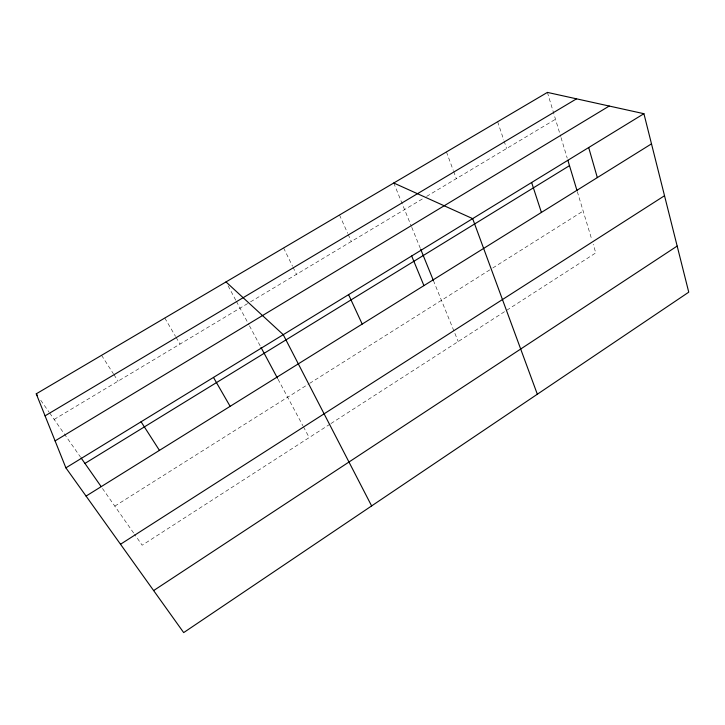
<?xml version="1.0" encoding="UTF-8"?>
<svg xmlns="http://www.w3.org/2000/svg" width="725" height="725" viewBox="0 0 725 725"><rect width="100%" height="100%" fill="white"/><g stroke="black" fill="none" stroke-linecap="round" stroke-linejoin="round"><path stroke-width="0.54" stroke-dasharray="3.62 2.72" d="M329.993 424.17L142.163 545.218L134.533 534.307M330.935 423.563L595.787 252.88L593.195 244.298M114.813 506.123L308.723 383.951M309.684 383.353L489.964 269.763M492.801 267.978L583.172 211.038M54.157 419.422L249.59 302.407M250.542 301.827L422.775 198.704M426.608 196.412L555.495 119.244M40.727 400.227L49.037 412.108M49.681 413.023L80.457 457.013M102.479 488.487L133.898 533.401M101.563 355.313L113.372 373.756M113.961 374.68L118.093 381.132M164.783 318.03L175.504 336.346M176.066 337.315L180.017 344.058M228.085 285.813L235.861 300.368M236.386 301.337L248.938 324.827M249.463 325.806L260.483 346.423M278.038 379.266L302.896 425.765M303.422 426.744L309.203 437.565M283.611 247.959L292.528 266.211M293.027 267.217L296.498 274.313M339.508 214.999L347.692 233.341M348.145 234.356L351.326 241.488M393.766 183.008L411.365 226.309M411.791 227.351L420.273 248.231M433.405 280.539L458.209 341.538M446.455 151.933L453.279 170.411M453.66 171.444L456.315 178.631M497.649 121.746L503.739 139.952M504.093 141.022L506.603 148.516M547.402 92.401L560.706 136.517M561.032 137.596L567.213 158.113M577.308 191.599L591.899 240.002"/><path stroke-width="1.09" d="M153.627 590.567L677.168 246.065M120.513 544.257L664.526 195.723M86.067 496.081L651.494 143.858M65.884 467.852L643.918 113.698L688.75 292.175L183.679 632.599L65.884 467.852L36.25 393.829L547.402 92.401L643.918 113.698M84.943 463.429L569.497 165.663M55.091 440.891L609.227 106.04M45.068 415.851L576.538 98.827M393.766 183.008L472.655 218.624L537.334 394.228M226.01 281.925L283.248 334.678L371.626 505.923M36.25 393.829L37.528 395.651M81.091 457.928L101.174 486.629M141.076 421.778L159.437 450.37M213.476 377.417L230.133 406.335M261.009 347.411L277.503 378.26M348.58 294.649L362.192 324.075M411.673 255.988L423.926 285.614M420.699 249.273L433.405 280.539M531.633 182.492L541.403 212.434M567.865 160.27L576.982 190.512M588.682 147.538L597.327 177.598"/></g></svg>
